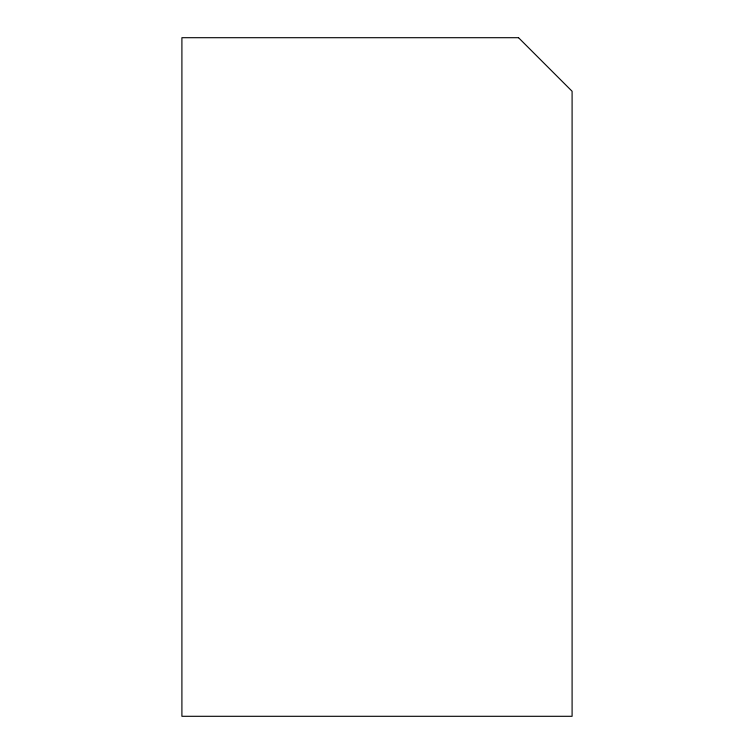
<?xml version="1.0" encoding="UTF-8"?>
<svg xmlns="http://www.w3.org/2000/svg" width="754" height="754" viewBox="0 0 754 754"><rect width="100%" height="100%" fill="white"/><g stroke="black" fill="none" stroke-linecap="round" stroke-linejoin="round"><path stroke-width="1.13" d="M518.526 37.7L181.903 37.7L181.903 716.3L572.097 716.3L572.097 91.272L518.526 37.7"/></g></svg>
